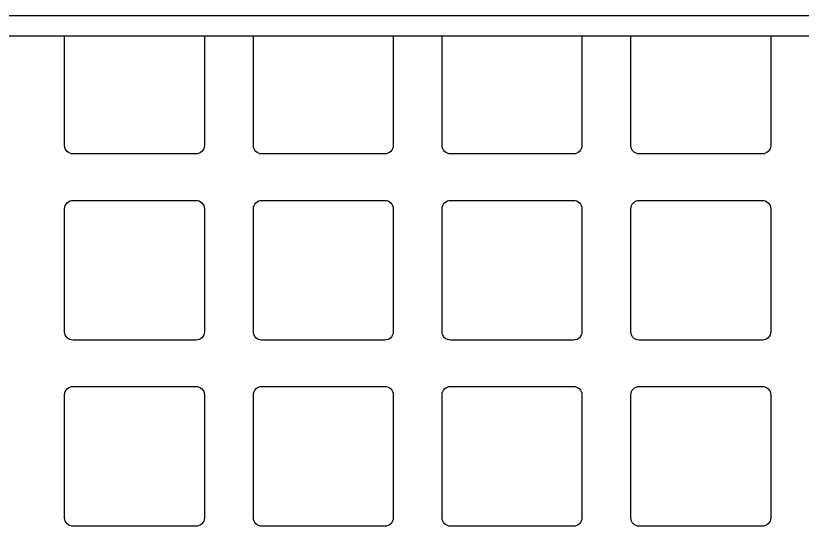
# Model space of a CAD drawing. Header units: millimetres. Extents: x -25459 to 1045457, y -66278 to 462905.
# Drawn here: x 653123.5 to 653524.6, y 35204.4 to 35464.7 of the extents above; entities that cross this region are included whole.
import ezdxf

# ---------------------------------------------------------------- set-up
doc = ezdxf.new("R2010")
doc.units = ezdxf.units.MM

# ---------------------------------------------------------------- blocks, each defined once
blk = doc.blocks.new('SE2600 ОПЕРАТОР PRO')
at = {"color": 7}
for p, q in [((16273.8, 3000), (722, 3000)), ((16273.8, 2963.6), (722, 2963.6))]:
    blk.add_line(p, q, dxfattribs=at)
for points in [[(8660.4, 2963.6), (8660.4, 2767.5, -0.414214), (8645.4, 2752.6), (8425.2, 2752.6, -0.414214), (8410.2, 2767.5), (8410.2, 2963.6)], [(8998.4, 2963.6), (8998.4, 2767.5, -0.414214), (8983.4, 2752.6), (8763.1, 2752.6, -0.414214), (8748.1, 2767.5), (8748.1, 2963.6)], [(9336.3, 2963.6), (9336.3, 2767.5, -0.414214), (9321.3, 2752.6), (9101.1, 2752.6, -0.414214), (9086.1, 2767.5), (9086.1, 2963.6)], [(9674.3, 2963.6), (9674.3, 2767.5, -0.414214), (9659.3, 2752.6), (9439, 2752.6, -0.414214), (9424, 2767.5), (9424, 2963.6)]]:
    blk.add_lwpolyline(points, format="xyb", dxfattribs=at)
for points in [[(8410.2, 2654.5, -0.414214), (8425.2, 2669.5), (8645.4, 2669.5, -0.414214), (8660.4, 2654.5), (8660.4, 2434.3, -0.414214), (8645.4, 2419.3), (8425.2, 2419.3, -0.414214), (8410.2, 2434.3)], [(8748.1, 2654.5, -0.414214), (8763.1, 2669.5), (8983.4, 2669.5, -0.414214), (8998.4, 2654.5), (8998.4, 2434.3, -0.414214), (8983.4, 2419.3), (8763.1, 2419.3, -0.414214), (8748.1, 2434.3)], [(9086.1, 2654.5, -0.414214), (9101.1, 2669.5), (9321.3, 2669.5, -0.414214), (9336.3, 2654.5), (9336.3, 2434.3, -0.414214), (9321.3, 2419.3), (9101.1, 2419.3, -0.414214), (9086.1, 2434.3)], [(9424, 2654.5, -0.414214), (9439, 2669.5), (9659.3, 2669.5, -0.414214), (9674.3, 2654.5), (9674.3, 2434.3, -0.414214), (9659.3, 2419.3), (9439, 2419.3, -0.414214), (9424, 2434.3)], [(8410.2, 2321.3, -0.414214), (8425.2, 2336.3), (8645.4, 2336.3, -0.414214), (8660.4, 2321.3), (8660.4, 2101.1, -0.414214), (8645.4, 2086.1), (8425.2, 2086.1, -0.414214), (8410.2, 2101.1)], [(8748.1, 2321.3, -0.414214), (8763.1, 2336.3), (8983.4, 2336.3, -0.414214), (8998.4, 2321.3), (8998.4, 2101.1, -0.414214), (8983.4, 2086.1), (8763.1, 2086.1, -0.414214), (8748.1, 2101.1)], [(9086.1, 2321.3, -0.414214), (9101.1, 2336.3), (9321.3, 2336.3, -0.414214), (9336.3, 2321.3), (9336.3, 2101.1, -0.414214), (9321.3, 2086.1), (9101.1, 2086.1, -0.414214), (9086.1, 2101.1)], [(9424, 2321.3, -0.414214), (9439, 2336.3), (9659.3, 2336.3, -0.414214), (9674.3, 2321.3), (9674.3, 2101.1, -0.414214), (9659.3, 2086.1), (9439, 2086.1, -0.414214), (9424, 2101.1)]]:
    blk.add_lwpolyline(points, format="xyb", close=True, dxfattribs=at)

msp = doc.modelspace()

# ---------------------------------------------------------------- block references
at = {"color": 252, "lineweight": 0, "xscale": 0.28485, "yscale": 0.28485, "zscale": 0.28485}
msp.add_blockref('SE2600 ОПЕРАТОР PRO', (650752.791, 34610.144), dxfattribs=at)

doc.saveas('drawing.dxf')
